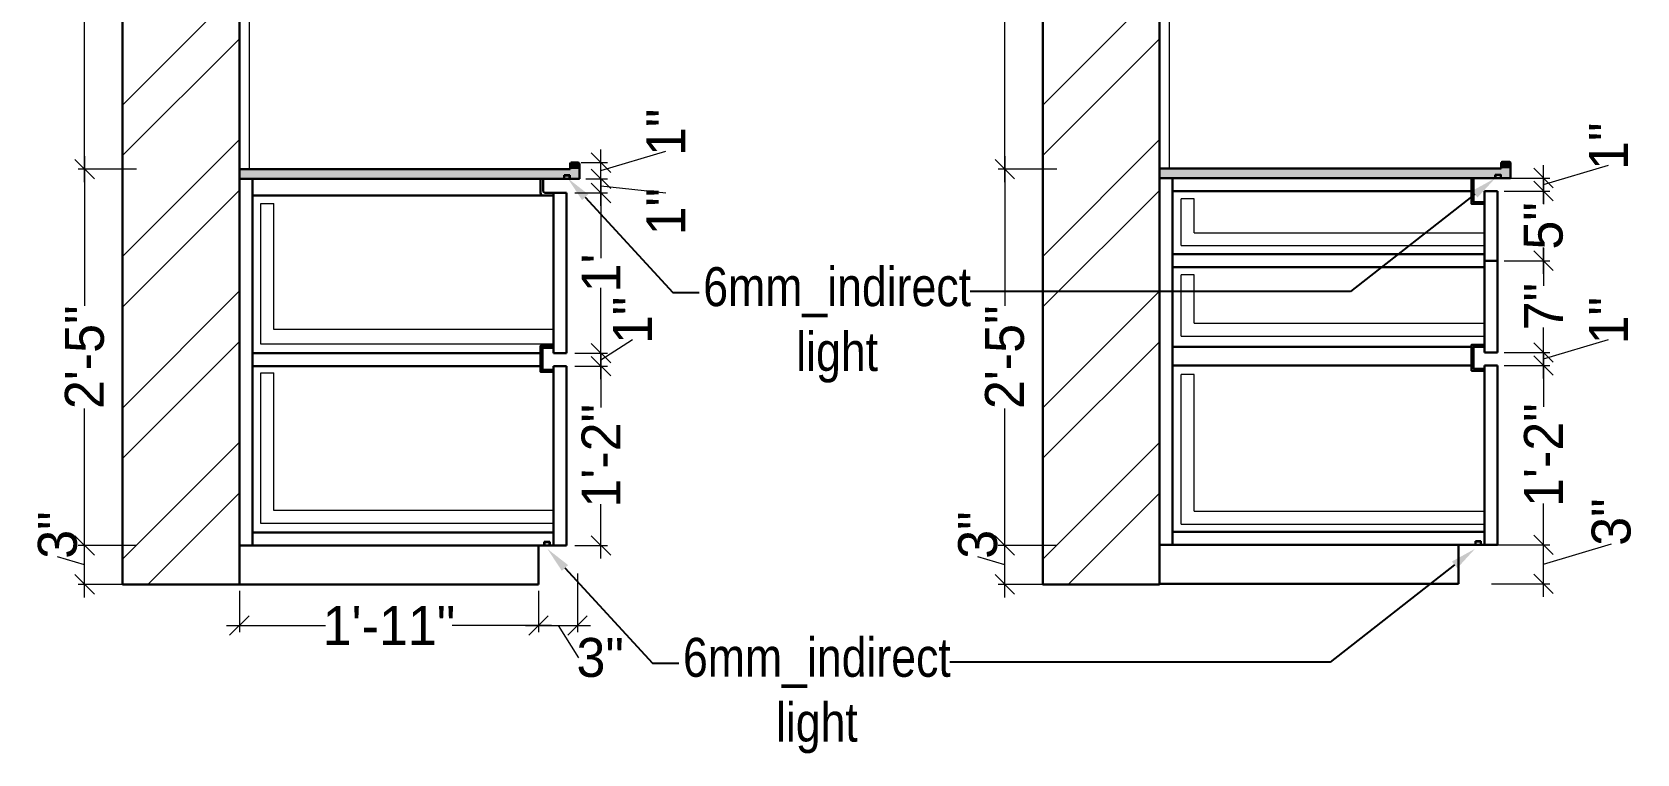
# Model space of a CAD drawing. Header units: millimetres. Extents: x 56222 to 3066687, y -650199 to -121287.
# Drawn here: x 139303.8 to 139427.4, y -185295.8 to -185240.1 of the extents above; entities that cross this region are included whole.
import ezdxf
from ezdxf import colors
from ezdxf.entities.mleader import LeaderData, LeaderLine
from ezdxf.math import Vec2, Vec3

# ---------------------------------------------------------------- set-up
doc = ezdxf.new("R2010")
doc.units = ezdxf.units.MM
doc.header["$MEASUREMENT"] = 0
doc.header["$PDMODE"] = 35
doc.linetypes.add('DASHED', pattern=[0.75, 0.5, -0.25])
doc.layers.get('Defpoints').update_dxf_attribs({"color": 220})
for name, color, linetype, lineweight in [('FURNITURE', 32, 'Continuous', 9), ('furniture dimensions', 1, 'DASHED', 0), ('hatch-wall', 8, 'Continuous', 9), ('Text', 7, 'Continuous', 15), ('wall', 7, 'Continuous', 30), ('XX~SLAB ( BEAM )~ ( DIM )', 7, 'Continuous', 9)]:
    doc.layers.add(name, color=color, linetype=linetype, lineweight=lineweight)
doc.styles.add('century g', font='GOTHIC.TTF')
doc.styles.add('style4', font='ARIALN.TTF')
doc.dimstyles.new('Archana', dxfattribs={"dimtxt": 2, "dimasz": 0.75, "dimexe": 0.5, "dimexo": 0.5, "dimgap": 0, "dimtad": 0, "dimzin": 0, "dimdsep": 46, "dimlunit": 4, "dimtxsty": 'century g', "dimblk": 'OBLIQUE', "dimcen": 0, "dimdle": 1, "dimclrd": 256, "dimclre": 256, "dimclrt": 256, "dimadec": 0, "dimazin": 0, "dimtfac": 1, "dimtofl": 0, "dimtmove": 1, "dimatfit": 3, "dimfxl": 1, "dimfxlon": 1, "dimtolj": 1, "dimtzin": 0, "dimlwd": -1, "dimlwe": -1, "dimarcsym": 0})

# ---------------------------------------------------------------- blocks, each defined once
blk = doc.blocks.new('_Oblique')
at = {"layer": 'wall', "color": 0, "lineweight": -2}
blk.add_line((-0.5, -0.5), (0.5, 0.5), dxfattribs=at)
blk = doc.blocks.new('*D637')
at = {"layer": 'Defpoints', "color": 0, "linetype": 'Continuous', "lineweight": 30, "transparency": 16777216}
for p in [(139307.84, -185279.69), (139319.76, -185279.69), (139319.76, -185282.69)]:
    blk.add_point(p, dxfattribs=at)
at = {"layer": 'furniture dimensions', "color": 5, "linetype": 'Continuous', "transparency": 16777216}
for p, q in [((139307.84, -185283.69), (139307.84, -185278.69)), ((139307.84, -185281.19), (139305.76, -185280.57)), ((139311.84, -185279.69), (139307.34, -185279.69))]:
    blk.add_line(p, q, dxfattribs=at)
at = {"layer": 'furniture dimensions', "color": 5, "linetype": 'ByBlock', "transparency": 16777216}
blk.add_line((139311.84, -185282.69), (139307.34, -185282.69), dxfattribs=at)
at = {"layer": 'furniture dimensions', "color": 5, "linetype": 'Continuous', "transparency": 16777216, "xscale": 1.5, "yscale": 1.5, "zscale": 1.5}
for p, rotation in [((139307.84, -185279.69), 90), ((139307.84, -185282.69), 270)]:
    blk.add_blockref('_Oblique', p, dxfattribs=dict(at, rotation=rotation))
at = {"layer": 'furniture dimensions', "linetype": 'Continuous', "lineweight": 0, "transparency": 16777216, "insert": (139305.76, -185278.89), "char_height": 3, "attachment_point": 5, "rotation": 90, "style": 'century g'}
blk.add_mtext('\\A1;3"', dxfattribs=at)
blk = doc.blocks.new('*D638')
at = {"layer": 'Defpoints', "color": 0, "linetype": 'Continuous', "lineweight": 30, "transparency": 16777216}
for p in [(139307.84, -185250.69), (139319.76, -185250.69), (139319.76, -185279.69)]:
    blk.add_point(p, dxfattribs=at)
at = {"layer": 'furniture dimensions', "color": 5, "linetype": 'Continuous', "transparency": 16777216}
for p, q in [((139307.84, -185249.69), (139307.84, -185261.23)), ((139311.84, -185250.69), (139307.34, -185250.69)), ((139307.84, -185280.69), (139307.84, -185269.15))]:
    blk.add_line(p, q, dxfattribs=at)
at = {"layer": 'furniture dimensions', "color": 5, "linetype": 'ByBlock', "transparency": 16777216}
blk.add_line((139311.84, -185279.69), (139307.34, -185279.69), dxfattribs=at)
at = {"layer": 'furniture dimensions', "color": 5, "linetype": 'Continuous', "transparency": 16777216, "xscale": 1.5, "yscale": 1.5, "zscale": 1.5}
for p, rotation in [((139307.84, -185250.69), 90), ((139307.84, -185279.69), 270)]:
    blk.add_blockref('_Oblique', p, dxfattribs=dict(at, rotation=rotation))
at = {"layer": 'furniture dimensions', "linetype": 'Continuous', "lineweight": 0, "transparency": 16777216, "insert": (139307.84, -185265.19), "char_height": 3, "attachment_point": 5, "rotation": 90, "style": 'century g'}
blk.add_mtext('\\A1;2\'-5"', dxfattribs=at)
blk = doc.blocks.new('*D639')
at = {"layer": 'Defpoints', "color": 0, "linetype": 'Continuous', "lineweight": 30, "transparency": 16777216}
for p in [(139319.76, -185282.69), (139342.8, -185282.69), (139342.8, -185285.86)]:
    blk.add_point(p, dxfattribs=at)
at = {"layer": 'furniture dimensions', "color": 5, "linetype": 'ByBlock', "transparency": 16777216}
blk.add_line((139319.76, -185283.19), (139319.76, -185286.36), dxfattribs=at)
at = {"layer": 'furniture dimensions', "color": 5, "linetype": 'Continuous', "transparency": 16777216}
for p, q in [((139342.8, -185283.19), (139342.8, -185286.36)), ((139318.76, -185285.86), (139326.4, -185285.86)), ((139343.8, -185285.86), (139336.16, -185285.86))]:
    blk.add_line(p, q, dxfattribs=at)
at = {"layer": 'furniture dimensions', "color": 5, "linetype": 'Continuous', "transparency": 16777216, "xscale": 1.5, "yscale": 1.5, "zscale": 1.5, "rotation": 180}
blk.add_blockref('_Oblique', (139319.76, -185285.86), dxfattribs=at)
at = {"layer": 'furniture dimensions', "color": 5, "linetype": 'Continuous', "transparency": 16777216, "xscale": 1.5, "yscale": 1.5, "zscale": 1.5}
blk.add_blockref('_Oblique', (139342.8, -185285.86), dxfattribs=at)
at = {"layer": 'furniture dimensions', "linetype": 'Continuous', "lineweight": 0, "transparency": 16777216, "insert": (139331.28, -185285.86), "char_height": 3, "attachment_point": 5, "style": 'century g'}
blk.add_mtext('\\A1;1\'-11"', dxfattribs=at)
blk = doc.blocks.new('*D640')
at = {"layer": 'Defpoints', "color": 0, "linetype": 'Continuous', "lineweight": 30, "transparency": 16777216}
for p in [(139345.8, -185279.69), (139342.8, -185282.69), (139345.8, -185285.86)]:
    blk.add_point(p, dxfattribs=at)
at = {"layer": 'furniture dimensions', "color": 5, "linetype": 'Continuous', "transparency": 16777216}
for p, q in [((139345.8, -185281.86), (139345.8, -185286.36)), ((139341.8, -185285.86), (139346.8, -185285.86)), ((139344.3, -185285.86), (139345.87, -185288.34))]:
    blk.add_line(p, q, dxfattribs=at)
at = {"layer": 'furniture dimensions', "color": 5, "linetype": 'ByBlock', "transparency": 16777216}
blk.add_line((139342.8, -185283.19), (139342.8, -185286.36), dxfattribs=at)
at = {"layer": 'furniture dimensions', "color": 5, "linetype": 'Continuous', "transparency": 16777216, "xscale": 1.5, "yscale": 1.5, "zscale": 1.5, "rotation": 180}
blk.add_blockref('_Oblique', (139342.8, -185285.86), dxfattribs=at)
at = {"layer": 'furniture dimensions', "color": 5, "linetype": 'Continuous', "transparency": 16777216, "xscale": 1.5, "yscale": 1.5, "zscale": 1.5}
blk.add_blockref('_Oblique', (139345.8, -185285.86), dxfattribs=at)
at = {"layer": 'furniture dimensions', "linetype": 'Continuous', "lineweight": 0, "transparency": 16777216, "insert": (139347.55, -185288.34), "char_height": 3, "attachment_point": 5, "style": 'century g'}
blk.add_mtext('\\A1;3"', dxfattribs=at)
blk = doc.blocks.new('*D597')
at = {"layer": 'Defpoints', "color": 0, "linetype": 'Continuous', "lineweight": 30, "transparency": 16777216}
for p in [(139345.09, -185265.88), (139347.61, -185265.88), (139345.09, -185279.69)]:
    blk.add_point(p, dxfattribs=at)
at = {"layer": 'furniture dimensions', "color": 5, "linetype": 'Continuous', "transparency": 16777216}
for p, q in [((139345.59, -185265.88), (139348.11, -185265.88)), ((139347.61, -185264.88), (139347.61, -185269.06)), ((139347.61, -185280.69), (139347.61, -185276.5))]:
    blk.add_line(p, q, dxfattribs=at)
at = {"layer": 'furniture dimensions', "color": 5, "linetype": 'ByBlock', "transparency": 16777216}
blk.add_line((139345.59, -185279.69), (139348.11, -185279.69), dxfattribs=at)
at = {"layer": 'furniture dimensions', "color": 5, "linetype": 'Continuous', "transparency": 16777216, "xscale": 1.5, "yscale": 1.5, "zscale": 1.5}
for p, rotation in [((139347.61, -185265.88), 90), ((139347.61, -185279.69), 270)]:
    blk.add_blockref('_Oblique', p, dxfattribs=dict(at, rotation=rotation))
at = {"layer": 'furniture dimensions', "linetype": 'Continuous', "lineweight": 0, "transparency": 16777216, "insert": (139347.61, -185272.78), "char_height": 3, "attachment_point": 5, "rotation": 90, "style": 'century g'}
blk.add_mtext('\\A1;1\'-2"', dxfattribs=at)
blk = doc.blocks.new('*D598')
at = {"layer": 'Defpoints', "color": 0, "linetype": 'Continuous', "lineweight": 30, "transparency": 16777216}
for p in [(139345.09, -185264.88), (139345.09, -185265.88), (139347.61, -185264.88)]:
    blk.add_point(p, dxfattribs=at)
at = {"layer": 'furniture dimensions', "color": 5, "linetype": 'Continuous', "transparency": 16777216}
for p, q in [((139347.61, -185265.38), (139350.03, -185263.81)), ((139347.61, -185266.88), (139347.61, -185263.88)), ((139345.59, -185264.88), (139348.11, -185264.88))]:
    blk.add_line(p, q, dxfattribs=at)
at = {"layer": 'furniture dimensions', "color": 5, "linetype": 'ByBlock', "transparency": 16777216}
blk.add_line((139345.59, -185265.88), (139348.11, -185265.88), dxfattribs=at)
at = {"layer": 'furniture dimensions', "color": 5, "linetype": 'Continuous', "transparency": 16777216, "xscale": 1.5, "yscale": 1.5, "zscale": 1.5}
for p, rotation in [((139347.61, -185264.88), 90), ((139347.61, -185265.88), 270)]:
    blk.add_blockref('_Oblique', p, dxfattribs=dict(at, rotation=rotation))
at = {"layer": 'furniture dimensions', "linetype": 'Continuous', "lineweight": 0, "transparency": 16777216, "insert": (139350.03, -185262.35), "char_height": 3, "attachment_point": 5, "rotation": 90, "style": 'century g'}
blk.add_mtext('\\A1;1"', dxfattribs=at)
blk = doc.blocks.new('*D599')
at = {"layer": 'Defpoints', "color": 0, "linetype": 'Continuous', "lineweight": 30, "transparency": 16777216}
for p in [(139345.09, -185252.53), (139347.61, -185252.53), (139345.09, -185264.88)]:
    blk.add_point(p, dxfattribs=at)
at = {"layer": 'furniture dimensions', "color": 5, "linetype": 'Continuous', "transparency": 16777216}
for p, q in [((139347.61, -185251.53), (139347.61, -185257.56)), ((139345.59, -185252.53), (139348.11, -185252.53)), ((139347.61, -185265.88), (139347.61, -185259.85))]:
    blk.add_line(p, q, dxfattribs=at)
at = {"layer": 'furniture dimensions', "color": 5, "linetype": 'ByBlock', "transparency": 16777216}
blk.add_line((139345.59, -185264.88), (139348.11, -185264.88), dxfattribs=at)
at = {"layer": 'furniture dimensions', "color": 5, "linetype": 'Continuous', "transparency": 16777216, "xscale": 1.5, "yscale": 1.5, "zscale": 1.5}
for p, rotation in [((139347.61, -185252.53), 90), ((139347.61, -185264.88), 270)]:
    blk.add_blockref('_Oblique', p, dxfattribs=dict(at, rotation=rotation))
at = {"layer": 'furniture dimensions', "linetype": 'Continuous', "lineweight": 0, "transparency": 16777216, "insert": (139347.61, -185258.7), "char_height": 3, "attachment_point": 5, "rotation": 90, "style": 'century g'}
blk.add_mtext("\\A1;1'", dxfattribs=at)
blk = doc.blocks.new('*D600')
at = {"layer": 'Defpoints', "color": 0, "linetype": 'Continuous', "lineweight": 30, "transparency": 16777216}
for p in [(139345.95, -185251.44), (139347.61, -185251.44), (139345.09, -185252.53)]:
    blk.add_point(p, dxfattribs=at)
at = {"layer": 'furniture dimensions', "color": 5, "linetype": 'Continuous', "transparency": 16777216}
for p, q in [((139347.61, -185253.53), (139347.61, -185250.44)), ((139346.45, -185251.44), (139348.11, -185251.44)), ((139347.61, -185251.98), (139352.61, -185252.51))]:
    blk.add_line(p, q, dxfattribs=at)
at = {"layer": 'furniture dimensions', "color": 5, "linetype": 'ByBlock', "transparency": 16777216}
blk.add_line((139345.59, -185252.53), (139348.11, -185252.53), dxfattribs=at)
at = {"layer": 'furniture dimensions', "color": 5, "linetype": 'Continuous', "transparency": 16777216, "xscale": 1.5, "yscale": 1.5, "zscale": 1.5}
for p, rotation in [((139347.61, -185251.44), 90), ((139347.61, -185252.53), 270)]:
    blk.add_blockref('_Oblique', p, dxfattribs=dict(at, rotation=rotation))
at = {"layer": 'furniture dimensions', "linetype": 'Continuous', "lineweight": 0, "transparency": 16777216, "insert": (139352.61, -185253.97), "char_height": 3, "attachment_point": 5, "rotation": 90, "style": 'century g'}
blk.add_mtext('\\A1;1"', dxfattribs=at)
blk = doc.blocks.new('*D601')
at = {"layer": 'Defpoints', "color": 0, "linetype": 'Continuous', "lineweight": 30, "transparency": 16777216}
for p in [(139345.59, -185250.19), (139347.61, -185250.19), (139345.95, -185251.44)]:
    blk.add_point(p, dxfattribs=at)
at = {"layer": 'furniture dimensions', "color": 5, "linetype": 'Continuous', "transparency": 16777216}
for p, q in [((139347.61, -185252.44), (139347.61, -185249.19)), ((139347.61, -185250.81), (139352.61, -185249.31)), ((139346.09, -185250.19), (139348.11, -185250.19))]:
    blk.add_line(p, q, dxfattribs=at)
at = {"layer": 'furniture dimensions', "color": 5, "linetype": 'ByBlock', "transparency": 16777216}
blk.add_line((139346.45, -185251.44), (139348.11, -185251.44), dxfattribs=at)
at = {"layer": 'furniture dimensions', "color": 5, "linetype": 'Continuous', "transparency": 16777216, "xscale": 1.5, "yscale": 1.5, "zscale": 1.5}
for p, rotation in [((139347.61, -185250.19), 90), ((139347.61, -185251.44), 270)]:
    blk.add_blockref('_Oblique', p, dxfattribs=dict(at, rotation=rotation))
at = {"layer": 'furniture dimensions', "linetype": 'Continuous', "lineweight": 0, "transparency": 16777216, "insert": (139352.61, -185247.86), "char_height": 3, "attachment_point": 5, "rotation": 90, "style": 'century g'}
blk.add_mtext('\\A1;1"', dxfattribs=at)
blk = doc.blocks.new('*D602')
at = {"layer": 'Defpoints', "color": 0, "linetype": 'Continuous', "lineweight": 30, "transparency": 16777216}
for p in [(139307.84, -185218.72), (139319.76, -185218.72), (139319.76, -185250.69)]:
    blk.add_point(p, dxfattribs=at)
at = {"layer": 'furniture dimensions', "color": 5, "linetype": 'Continuous', "transparency": 16777216}
for p, q in [((139307.84, -185217.72), (139307.84, -185230.75)), ((139311.84, -185218.72), (139307.34, -185218.72)), ((139307.84, -185251.69), (139307.84, -185238.66))]:
    blk.add_line(p, q, dxfattribs=at)
at = {"layer": 'furniture dimensions', "color": 5, "linetype": 'ByBlock', "transparency": 16777216}
blk.add_line((139311.84, -185250.69), (139307.34, -185250.69), dxfattribs=at)
at = {"layer": 'furniture dimensions', "color": 5, "linetype": 'Continuous', "transparency": 16777216, "xscale": 1.5, "yscale": 1.5, "zscale": 1.5}
for p, rotation in [((139307.84, -185218.72), 90), ((139307.84, -185250.69), 270)]:
    blk.add_blockref('_Oblique', p, dxfattribs=dict(at, rotation=rotation))
at = {"layer": 'furniture dimensions', "linetype": 'Continuous', "lineweight": 0, "transparency": 16777216, "insert": (139307.84, -185234.71), "char_height": 3, "attachment_point": 5, "rotation": 90, "style": 'century g'}
blk.add_mtext('\\A1;2\'-8"', dxfattribs=at)
blk = doc.blocks.new('*D587')
at = {"layer": 'Defpoints', "color": 0, "linetype": 'Continuous', "lineweight": 30, "transparency": 16777216}
for p in [(139378.71, -185279.69), (139390.63, -185279.69), (139390.63, -185282.69)]:
    blk.add_point(p, dxfattribs=at)
at = {"layer": 'furniture dimensions', "color": 5, "linetype": 'Continuous', "transparency": 16777216}
for p, q in [((139378.71, -185283.69), (139378.71, -185278.69)), ((139378.71, -185281.19), (139376.64, -185280.57)), ((139382.71, -185279.69), (139378.21, -185279.69))]:
    blk.add_line(p, q, dxfattribs=at)
at = {"layer": 'furniture dimensions', "color": 5, "linetype": 'ByBlock', "transparency": 16777216}
blk.add_line((139382.71, -185282.69), (139378.21, -185282.69), dxfattribs=at)
at = {"layer": 'furniture dimensions', "color": 5, "linetype": 'Continuous', "transparency": 16777216, "xscale": 1.5, "yscale": 1.5, "zscale": 1.5}
for p, rotation in [((139378.71, -185279.69), 90), ((139378.71, -185282.69), 270)]:
    blk.add_blockref('_Oblique', p, dxfattribs=dict(at, rotation=rotation))
at = {"layer": 'furniture dimensions', "linetype": 'Continuous', "lineweight": 0, "transparency": 16777216, "insert": (139376.64, -185278.89), "char_height": 3, "attachment_point": 5, "rotation": 90, "style": 'century g'}
blk.add_mtext('\\A1;3"', dxfattribs=at)
blk = doc.blocks.new('*D588')
at = {"layer": 'Defpoints', "color": 0, "linetype": 'Continuous', "lineweight": 30, "transparency": 16777216}
for p in [(139378.71, -185250.69), (139390.63, -185250.69), (139390.63, -185279.69)]:
    blk.add_point(p, dxfattribs=at)
at = {"layer": 'furniture dimensions', "color": 5, "linetype": 'Continuous', "transparency": 16777216}
for p, q in [((139378.71, -185249.69), (139378.71, -185261.23)), ((139382.71, -185250.69), (139378.21, -185250.69)), ((139378.71, -185280.69), (139378.71, -185269.15))]:
    blk.add_line(p, q, dxfattribs=at)
at = {"layer": 'furniture dimensions', "color": 5, "linetype": 'ByBlock', "transparency": 16777216}
blk.add_line((139382.71, -185279.69), (139378.21, -185279.69), dxfattribs=at)
at = {"layer": 'furniture dimensions', "color": 5, "linetype": 'Continuous', "transparency": 16777216, "xscale": 1.5, "yscale": 1.5, "zscale": 1.5}
for p, rotation in [((139378.71, -185250.69), 90), ((139378.71, -185279.69), 270)]:
    blk.add_blockref('_Oblique', p, dxfattribs=dict(at, rotation=rotation))
at = {"layer": 'furniture dimensions', "linetype": 'Continuous', "lineweight": 0, "transparency": 16777216, "insert": (139378.71, -185265.19), "char_height": 3, "attachment_point": 5, "rotation": 90, "style": 'century g'}
blk.add_mtext('\\A1;2\'-5"', dxfattribs=at)
blk = doc.blocks.new('*D589')
at = {"layer": 'Defpoints', "color": 0, "linetype": 'Continuous', "lineweight": 30, "transparency": 16777216}
for p in [(139378.71, -185218.72), (139390.63, -185218.72), (139390.63, -185250.69)]:
    blk.add_point(p, dxfattribs=at)
at = {"layer": 'furniture dimensions', "color": 5, "linetype": 'Continuous', "transparency": 16777216}
for p, q in [((139378.71, -185217.72), (139378.71, -185230.75)), ((139382.71, -185218.72), (139378.21, -185218.72)), ((139378.71, -185251.69), (139378.71, -185238.66))]:
    blk.add_line(p, q, dxfattribs=at)
at = {"layer": 'furniture dimensions', "color": 5, "linetype": 'ByBlock', "transparency": 16777216}
blk.add_line((139382.71, -185250.69), (139378.21, -185250.69), dxfattribs=at)
at = {"layer": 'furniture dimensions', "color": 5, "linetype": 'Continuous', "transparency": 16777216, "xscale": 1.5, "yscale": 1.5, "zscale": 1.5}
for p, rotation in [((139378.71, -185218.72), 90), ((139378.71, -185250.69), 270)]:
    blk.add_blockref('_Oblique', p, dxfattribs=dict(at, rotation=rotation))
at = {"layer": 'furniture dimensions', "linetype": 'Continuous', "lineweight": 0, "transparency": 16777216, "insert": (139378.71, -185234.71), "char_height": 3, "attachment_point": 5, "rotation": 90, "style": 'century g'}
blk.add_mtext('\\A1;2\'-8"', dxfattribs=at)
blk = doc.blocks.new('*D594')
at = {"layer": 'Defpoints', "color": 0, "linetype": 'Continuous', "lineweight": 30, "transparency": 16777216}
for p in [(139413.67, -185279.64), (139420.2, -185279.64), (139413.67, -185282.64)]:
    blk.add_point(p, dxfattribs=at)
at = {"layer": 'furniture dimensions', "color": 5, "linetype": 'Continuous', "transparency": 16777216}
for p, q in [((139416.2, -185279.64), (139420.7, -185279.64)), ((139420.2, -185283.64), (139420.2, -185278.64)), ((139420.2, -185281.14), (139425.43, -185279.57))]:
    blk.add_line(p, q, dxfattribs=at)
at = {"layer": 'furniture dimensions', "color": 5, "linetype": 'ByBlock', "transparency": 16777216}
blk.add_line((139416.2, -185282.64), (139420.7, -185282.64), dxfattribs=at)
at = {"layer": 'furniture dimensions', "color": 5, "linetype": 'Continuous', "transparency": 16777216, "xscale": 1.5, "yscale": 1.5, "zscale": 1.5}
for p, rotation in [((139420.2, -185279.64), 90), ((139420.2, -185282.64), 270)]:
    blk.add_blockref('_Oblique', p, dxfattribs=dict(at, rotation=rotation))
at = {"layer": 'furniture dimensions', "linetype": 'Continuous', "lineweight": 0, "transparency": 16777216, "insert": (139425.43, -185277.89), "char_height": 3, "attachment_point": 5, "rotation": 90, "style": 'century g'}
blk.add_mtext('\\A1;3"', dxfattribs=at)
blk = doc.blocks.new('*D595')
at = {"layer": 'Defpoints', "color": 0, "linetype": 'Continuous', "lineweight": 30, "transparency": 16777216}
for p in [(139416.67, -185265.82), (139420.2, -185265.82), (139416.67, -185279.64)]:
    blk.add_point(p, dxfattribs=at)
at = {"layer": 'furniture dimensions', "color": 5, "linetype": 'Continuous', "transparency": 16777216}
for p, q in [((139420.2, -185264.82), (139420.2, -185269.01)), ((139417.17, -185265.82), (139420.7, -185265.82)), ((139420.2, -185280.64), (139420.2, -185276.45))]:
    blk.add_line(p, q, dxfattribs=at)
at = {"layer": 'furniture dimensions', "color": 5, "linetype": 'ByBlock', "transparency": 16777216}
blk.add_line((139417.17, -185279.64), (139420.7, -185279.64), dxfattribs=at)
at = {"layer": 'furniture dimensions', "color": 5, "linetype": 'Continuous', "transparency": 16777216, "xscale": 1.5, "yscale": 1.5, "zscale": 1.5}
for p, rotation in [((139420.2, -185265.82), 90), ((139420.2, -185279.64), 270)]:
    blk.add_blockref('_Oblique', p, dxfattribs=dict(at, rotation=rotation))
at = {"layer": 'furniture dimensions', "linetype": 'Continuous', "lineweight": 0, "transparency": 16777216, "insert": (139420.2, -185272.73), "char_height": 3, "attachment_point": 5, "rotation": 90, "style": 'century g'}
blk.add_mtext('\\A1;1\'-2"', dxfattribs=at)
blk = doc.blocks.new('*D596')
at = {"layer": 'Defpoints', "color": 0, "linetype": 'Continuous', "lineweight": 30, "transparency": 16777216}
for p in [(139416.67, -185264.82), (139420.2, -185264.82), (139416.67, -185265.82)]:
    blk.add_point(p, dxfattribs=at)
at = {"layer": 'furniture dimensions', "color": 5, "linetype": 'Continuous', "transparency": 16777216}
for p, q in [((139417.17, -185264.82), (139420.7, -185264.82)), ((139420.2, -185266.82), (139420.2, -185263.82)), ((139420.2, -185265.32), (139425.2, -185263.82))]:
    blk.add_line(p, q, dxfattribs=at)
at = {"layer": 'furniture dimensions', "color": 5, "linetype": 'ByBlock', "transparency": 16777216}
blk.add_line((139417.17, -185265.82), (139420.7, -185265.82), dxfattribs=at)
at = {"layer": 'furniture dimensions', "color": 5, "linetype": 'Continuous', "transparency": 16777216, "xscale": 1.5, "yscale": 1.5, "zscale": 1.5}
for p, rotation in [((139420.2, -185264.82), 90), ((139420.2, -185265.82), 270)]:
    blk.add_blockref('_Oblique', p, dxfattribs=dict(at, rotation=rotation))
at = {"layer": 'furniture dimensions', "linetype": 'Continuous', "lineweight": 0, "transparency": 16777216, "insert": (139425.2, -185262.37), "char_height": 3, "attachment_point": 5, "rotation": 90, "style": 'century g'}
blk.add_mtext('\\A1;1"', dxfattribs=at)
blk = doc.blocks.new('*D564')
at = {"layer": 'Defpoints', "color": 0, "linetype": 'Continuous', "lineweight": 30, "transparency": 16777216}
for p in [(139416.67, -185257.75), (139420.2, -185257.75), (139416.67, -185264.82)]:
    blk.add_point(p, dxfattribs=at)
at = {"layer": 'furniture dimensions', "color": 5, "linetype": 'Continuous', "transparency": 16777216}
for p, q in [((139420.2, -185256.75), (139420.2, -185259.68)), ((139417.17, -185257.75), (139420.7, -185257.75)), ((139420.2, -185265.82), (139420.2, -185262.89))]:
    blk.add_line(p, q, dxfattribs=at)
at = {"layer": 'furniture dimensions', "color": 5, "linetype": 'ByBlock', "transparency": 16777216}
blk.add_line((139417.17, -185264.82), (139420.7, -185264.82), dxfattribs=at)
at = {"layer": 'furniture dimensions', "color": 5, "linetype": 'Continuous', "transparency": 16777216, "xscale": 1.5, "yscale": 1.5, "zscale": 1.5}
for p, rotation in [((139420.2, -185257.75), 90), ((139420.2, -185264.82), 270)]:
    blk.add_blockref('_Oblique', p, dxfattribs=dict(at, rotation=rotation))
at = {"layer": 'furniture dimensions', "linetype": 'Continuous', "lineweight": 0, "transparency": 16777216, "insert": (139420.2, -185261.29), "char_height": 3, "attachment_point": 5, "rotation": 90, "style": 'century g'}
blk.add_mtext('\\A1;7"', dxfattribs=at)
blk = doc.blocks.new('*D565')
at = {"layer": 'Defpoints', "color": 0, "linetype": 'Continuous', "lineweight": 30, "transparency": 16777216}
for p in [(139416.67, -185252.38), (139420.2, -185252.38), (139416.67, -185257.75)]:
    blk.add_point(p, dxfattribs=at)
at = {"layer": 'furniture dimensions', "color": 5, "linetype": 'Continuous', "transparency": 16777216}
for p, q in [((139417.17, -185252.38), (139420.7, -185252.38)), ((139420.2, -185251.38), (139420.2, -185253.4)), ((139420.2, -185258.75), (139420.2, -185256.74))]:
    blk.add_line(p, q, dxfattribs=at)
at = {"layer": 'furniture dimensions', "color": 5, "linetype": 'ByBlock', "transparency": 16777216}
blk.add_line((139417.17, -185257.75), (139420.7, -185257.75), dxfattribs=at)
at = {"layer": 'furniture dimensions', "color": 5, "linetype": 'Continuous', "transparency": 16777216, "xscale": 1.5, "yscale": 1.5, "zscale": 1.5}
for p, rotation in [((139420.2, -185252.38), 90), ((139420.2, -185257.75), 270)]:
    blk.add_blockref('_Oblique', p, dxfattribs=dict(at, rotation=rotation))
at = {"layer": 'furniture dimensions', "linetype": 'Continuous', "lineweight": 0, "transparency": 16777216, "insert": (139420.2, -185255.07), "char_height": 3, "attachment_point": 5, "rotation": 90, "style": 'century g'}
blk.add_mtext('\\A1;5"', dxfattribs=at)
blk = doc.blocks.new('*D566')
at = {"layer": 'Defpoints', "color": 0, "linetype": 'Continuous', "lineweight": 30, "transparency": 16777216}
for p in [(139416.67, -185251.38), (139416.67, -185252.38), (139420.2, -185251.38)]:
    blk.add_point(p, dxfattribs=at)
at = {"layer": 'furniture dimensions', "color": 5, "linetype": 'Continuous', "transparency": 16777216}
for p, q in [((139420.2, -185253.38), (139420.2, -185250.38)), ((139420.2, -185251.88), (139425.2, -185250.38)), ((139417.17, -185251.38), (139420.7, -185251.38))]:
    blk.add_line(p, q, dxfattribs=at)
at = {"layer": 'furniture dimensions', "color": 5, "linetype": 'ByBlock', "transparency": 16777216}
blk.add_line((139417.17, -185252.38), (139420.7, -185252.38), dxfattribs=at)
at = {"layer": 'furniture dimensions', "color": 5, "linetype": 'Continuous', "transparency": 16777216, "xscale": 1.5, "yscale": 1.5, "zscale": 1.5}
for p, rotation in [((139420.2, -185251.38), 90), ((139420.2, -185252.38), 270)]:
    blk.add_blockref('_Oblique', p, dxfattribs=dict(at, rotation=rotation))
at = {"layer": 'furniture dimensions', "linetype": 'Continuous', "lineweight": 0, "transparency": 16777216, "insert": (139425.2, -185248.93), "char_height": 3, "attachment_point": 5, "rotation": 90, "style": 'century g'}
blk.add_mtext('\\A1;1"', dxfattribs=at)

msp = doc.modelspace()

# ---------------------------------------------------------------- hatches: boundary and pattern name
at = {"layer": 'furniture dimensions', "true_color": 0x939598}
h = msp.add_hatch(color=252, dxfattribs=at)
h.dxf.hatch_style = 1
h.paths.add_polyline_path([(139343.76, -185250.69), (139319.76, -185250.69), (139319.76, -185251.44), (139343.76, -185251.44)])
h.paths.add_polyline_path([(139345.95, -185251.44), (139345.95, -185250.69), (139343.76, -185250.69), (139343.76, -185251.44)])
at = {"layer": 'furniture dimensions', "lineweight": 30, "true_color": 0x939598}
h = msp.add_hatch(color=252, dxfattribs=at)
h.dxf.hatch_style = 1
h.paths.add_polyline_path([(139345.95, -185250.29, 0.416383), (139345.85, -185250.19), (139345.33, -185250.19, 0.413345), (139345.23, -185250.29), (139345.23, -185250.69), (139345.95, -185250.69)])
at = {"layer": 'furniture dimensions', "true_color": 0x939598}
h = msp.add_hatch(color=252, dxfattribs=at)
h.dxf.hatch_style = 1
h.paths.add_polyline_path([(139390.63, -185251.38), (139390.63, -185250.64), (139417.67, -185250.64), (139417.67, -185251.38)])
at = {"layer": 'furniture dimensions', "lineweight": 30, "true_color": 0x939598}
h = msp.add_hatch(color=252, dxfattribs=at)
h.dxf.hatch_style = 1
h.paths.add_polyline_path([(139417.67, -185250.23, 0.416383), (139417.57, -185250.13), (139417.05, -185250.13, 0.413345), (139416.95, -185250.23), (139416.95, -185250.64), (139417.67, -185250.64)])
at = {"layer": 'hatch-wall'}
h = msp.add_hatch(dxfattribs=at)
h.set_pattern_fill('ANSI32', color=256, scale=22)
h.set_pattern_definition([(45, (11081.0224, -202099.812), (-5.83363094, 5.83363094), []), (45, (11084.9115, -202099.812), (-5.83363094, 5.83363094), [])])
h.paths.add_polyline_path([(139319.73, -185238.69), (139310.73, -185238.69), (139310.76, -185282.69), (139319.76, -185282.69)])
h = msp.add_hatch(dxfattribs=at)
h.set_pattern_fill('ANSI32', color=256, scale=22)
h.set_pattern_definition([(45, (11151.898, -202099.812), (-5.83363094, 5.83363094), []), (45, (11155.787, -202099.812), (-5.83363094, 5.83363094), [])])
h.paths.add_polyline_path([(139390.61, -185238.69), (139381.61, -185238.69), (139381.63, -185282.69), (139390.63, -185282.69)])

# ---------------------------------------------------------------- linework, layer by layer
at = {"layer": 'FURNITURE', "lineweight": 30}
for p, q in [((139319.76, -185250.69, 0.13), (139345.23, -185250.69, 0.13)), ((139319.76, -185250.69, 0.13), (139319.76, -185282.69, 0.13)), ((139344.77, -185251.17, 0.13), (139345.2, -185251.17, 0.13)), ((139344.77, -185251.17, 0.13), (139344.77, -185251.44, 0.13)), ((139345.2, -185251.17, 0.13), (139345.2, -185251.44, 0.13)), ((139390.63, -185250.38, 0.13), (139390.63, -185282.64, 0.13)), ((139416.95, -185250.64, 0.13), (139390.63, -185250.64, 0.13)), ((139416.49, -185251.12, 0.13), (139416.92, -185251.12, 0.13)), ((139416.49, -185251.12, 0.13), (139416.49, -185251.38, 0.13)), ((139416.92, -185251.12, 0.13), (139416.92, -185251.38, 0.13)), ((139417.67, -185250.38, 0.13), (139417.67, -185251.38, 0.13)), ((139319.76, -185251.44, 0.13), (139345.95, -185251.44, 0.13)), ((139320.76, -185279.69, 0.13), (139320.76, -185251.44, 0.13)), ((139417.67, -185251.38, 0.13), (139390.63, -185251.38, 0.13)), ((139391.63, -185279.64, 0.13), (139391.63, -185251.38, 0.13)), ((139391.63, -185252.38, 0.13), (139414.67, -185252.38, 0.13)), ((139415.67, -185252.38, 0.13), (139415.67, -185264.82, 0.13)), ((139416.67, -185252.38, 0.13), (139415.67, -185252.38, 0.13)), ((139416.67, -185252.38, 0.13), (139416.67, -185264.82, 0.13)), ((139320.76, -185252.73, 0.13), (139343.95, -185252.73, 0.13)), ((139343.95, -185252.53, 0.13), (139344.95, -185252.53, 0.13)), ((139343.95, -185252.69, 0.13), (139343.95, -185264.88, 0.13)), ((139344.95, -185252.53, 0.13), (139344.95, -185264.88, 0.13)), ((139415.67, -185257.25, 0.13), (139391.63, -185257.25, 0.13)), ((139415.67, -185258.25, 0.13), (139391.63, -185258.25, 0.13)), ((139416.67, -185257.75, 0.13), (139415.67, -185257.75, 0.13)), ((139415.67, -185259.19, 0.13), (139415.67, -185257.75, 0.13)), ((139342.95, -185264.81, 0.13), (139342.95, -185265.81, 0.13)), ((139414.67, -185264.38, 0.13), (139391.63, -185264.38, 0.13)), ((139415.67, -185264.82, 0.13), (139416.67, -185264.82, 0.13)), ((139342.95, -185264.88, 0.13), (139320.76, -185264.88, 0.13)), ((139342.95, -185265.88, 0.13), (139320.76, -185265.88, 0.13)), ((139344.95, -185264.88, 0.13), (139343.95, -185264.88, 0.13)), ((139343.95, -185265.88, 0.13), (139343.95, -185279.69, 0.13)), ((139343.95, -185266.94, 0.13), (139343.95, -185265.88, 0.13)), ((139344.95, -185265.88, 0.13), (139343.95, -185265.88, 0.13)), ((139344.95, -185265.88, 0.13), (139344.95, -185279.69, 0.13)), ((139414.67, -185265.82, 0.13), (139391.63, -185265.82, 0.13)), ((139415.67, -185265.82, 0.13), (139415.67, -185279.64, 0.13)), ((139415.67, -185265.82, 0.13), (139416.67, -185265.82, 0.13)), ((139416.67, -185265.82, 0.13), (139416.67, -185279.64, 0.13)), ((139343.95, -185278.69, 0.13), (139320.76, -185278.69, 0.13)), ((139343.23, -185279.42, 0.13), (139343.67, -185279.42, 0.13)), ((139343.23, -185279.42, 0.13), (139343.23, -185279.69, 0.13)), ((139343.67, -185279.42, 0.13), (139343.67, -185279.69, 0.13)), ((139416.67, -185279.64, 0.13), (139390.63, -185279.64, 0.13)), ((139415.67, -185278.64, 0.13), (139391.63, -185278.64, 0.13)), ((139413.67, -185279.64, 0.13), (139413.67, -185282.64, 0.13)), ((139413.67, -185279.64, 0.13), (139416.67, -185279.64, 0.13)), ((139414.96, -185279.37, 0.13), (139415.39, -185279.37, 0.13)), ((139414.96, -185279.37, 0.13), (139414.96, -185279.64, 0.13)), ((139415.39, -185279.37, 0.13), (139415.39, -185279.64, 0.13)), ((139319.76, -185279.69, 0.13), (139344.95, -185279.69, 0.13)), ((139342.8, -185279.69, 0.13), (139342.8, -185282.69, 0.13)), ((139342.8, -185282.69, 0.13), (139319.76, -185282.69, 0.13)), ((139413.67, -185282.64, 0.13), (139390.63, -185282.64, 0.13))]:
    msp.add_line(p, q, dxfattribs=at)
at = {"layer": 'FURNITURE', "lineweight": 30, "ltscale": 0.4}
for p, q in [((139345.33, -185250.19, 0.13), (139345.85, -185250.19, 0.13)), ((139417.05, -185250.13, 0.13), (139417.58, -185250.13, 0.13))]:
    msp.add_line(p, q, dxfattribs=at)
at = {"layer": 'FURNITURE'}
for p, q in [((139321.4, -185253.34, 0.13), (139322.4, -185253.34, 0.13)), ((139321.4, -185264.17, 0.13), (139321.4, -185253.34, 0.13)), ((139322.4, -185263.05, 0.13), (139322.4, -185253.34, 0.13)), ((139392.3, -185256.59, 0.13), (139392.3, -185252.99, 0.13)), ((139393.3, -185252.99, 0.13), (139392.3, -185252.99, 0.13)), ((139393.3, -185255.59, 0.13), (139393.3, -185252.99, 0.13)), ((139393.3, -185255.59, 0.13), (139415.67, -185255.59, 0.13)), ((139392.3, -185256.59, 0.13), (139415.67, -185256.59, 0.13)), ((139392.3, -185263.57, 0.13), (139392.3, -185258.83, 0.13)), ((139393.3, -185258.83, 0.13), (139392.3, -185258.83, 0.13)), ((139393.3, -185262.57, 0.13), (139393.3, -185258.83, 0.13)), ((139343.95, -185263.05, 0.13), (139322.4, -185263.05, 0.13)), ((139392.3, -185263.57, 0.13), (139415.67, -185263.57, 0.13)), ((139393.3, -185262.57, 0.13), (139415.67, -185262.57, 0.13)), ((139343.95, -185264.17, 0.13), (139321.4, -185264.17, 0.13)), ((139321.4, -185266.4, 0.13), (139322.4, -185266.4, 0.13)), ((139321.4, -185277.99, 0.13), (139321.4, -185266.4, 0.13)), ((139322.4, -185276.99, 0.13), (139322.4, -185266.4, 0.13)), ((139392.3, -185278.05, 0.13), (139392.3, -185266.53, 0.13)), ((139393.3, -185266.53, 0.13), (139392.3, -185266.53, 0.13)), ((139393.3, -185266.53, 0.13), (139392.3, -185266.53, 0.13)), ((139393.3, -185266.53, 0.13), (139392.3, -185266.53, 0.13)), ((139393.3, -185277.05, 0.13), (139393.3, -185266.53, 0.13)), ((139343.95, -185276.99, 0.13), (139322.4, -185276.99, 0.13)), ((139393.3, -185277.05, 0.13), (139415.67, -185277.05, 0.13)), ((139343.95, -185277.99, 0.13), (139321.4, -185277.99, 0.13)), ((139392.3, -185278.05, 0.13), (139415.67, -185278.05, 0.13))]:
    msp.add_line(p, q, dxfattribs=at)
at = {"layer": 'FURNITURE', "lineweight": 30, "ltscale": 0.4, "elevation": 0.13}
for points in [[(139345.23, -185250.69), (139345.23, -185250.29, -0.414214), (139345.33, -185250.19), (139345.85, -185250.19, -0.414214), (139345.95, -185250.29), (139345.95, -185251.44), (139344, -185251.44)], [(139416.95, -185250.64), (139416.95, -185250.23, -0.414214), (139417.05, -185250.13), (139417.57, -185250.13, -0.414214), (139417.67, -185250.23), (139417.67, -185251.38), (139415.73, -185251.38)]]:
    msp.add_lwpolyline(points, format="xyb", dxfattribs=at)
at = {"layer": 'FURNITURE', "color": 3, "lineweight": 30, "elevation": 0.13}
for points in [[(139344.78, -185251.19), (139345.18, -185251.19), (139345.18, -185251.44), (139344.78, -185251.44)], [(139416.5, -185251.13), (139416.91, -185251.13), (139416.91, -185251.38), (139416.5, -185251.38)], [(139343.25, -185279.44), (139343.65, -185279.44), (139343.65, -185279.69), (139343.25, -185279.69)], [(139414.97, -185279.39), (139415.38, -185279.39), (139415.38, -185279.64), (139414.97, -185279.64)]]:
    msp.add_lwpolyline(points, close=True, dxfattribs=at)
at = {"layer": 'FURNITURE', "lineweight": 30, "ltscale": 0.4, "elevation": 0.13}
msp.add_lwpolyline([(139343.95, -185252.53), (139343.35, -185252.53, -0.414214), (139343.15, -185252.33), (139343.15, -185251.44), (139342.95, -185251.44), (139342.95, -185252.53, 0.414214), (139343.15, -185252.73), (139343.95, -185252.73)], format="xyb", close=True, dxfattribs=at)
at = {"layer": 'FURNITURE', "lineweight": 30, "elevation": 0.13}
for points in [[(139415.67, -185253.23), (139415.67, -185253.38), (139414.67, -185253.38), (139414.67, -185251.38), (139414.82, -185251.38), (139414.82, -185251.53)], [(139415.67, -185253.23), (139414.82, -185253.23), (139414.82, -185251.53), (139414.82, -185251.53)], [(139343.95, -185266.16), (139343.95, -185266.31), (139342.95, -185266.31), (139342.95, -185264.31), (139343.95, -185264.31), (139343.95, -185264.46)], [(139343.95, -185266.16), (139343.1, -185266.16), (139343.1, -185264.46), (139343.95, -185264.46)], [(139415.67, -185266.08), (139415.67, -185266.23), (139414.67, -185266.23), (139414.67, -185264.23), (139415.67, -185264.23), (139415.67, -185264.38)], [(139415.67, -185266.08), (139414.82, -185266.08), (139414.82, -185264.38), (139415.67, -185264.38)]]:
    msp.add_lwpolyline(points, dxfattribs=at)
at = {"layer": 'XX~SLAB ( BEAM )~ ( DIM )', "color": 242, "lineweight": 15, "true_color": 0xcd2027}
for p, q in [((139319.76, -185218.72, 0.13), (139319.76, -185250.69, 0.13)), ((139320.51, -185218.72, 0.13), (139320.51, -185250.69, 0.13)), ((139390.63, -185218.72, 0.13), (139390.63, -185250.69, 0.13)), ((139391.38, -185218.72, 0.13), (139391.38, -185250.69, 0.13))]:
    msp.add_line(p, q, dxfattribs=at)
at = {"layer": 'XX~SLAB ( BEAM )~ ( DIM )', "lineweight": 30, "elevation": 0.13}
for points in [[(139319.76, -185282.69), (139310.76, -185282.69), (139310.76, -185171.69), (139319.76, -185171.69)], [(139390.63, -185282.69), (139381.63, -185282.69), (139381.63, -185171.69), (139390.63, -185171.69)]]:
    msp.add_lwpolyline(points, close=True, dxfattribs=at)

# ---------------------------------------------------------------- dimensions: what is measured, and where the dimension line sits
at = {"layer": 'furniture dimensions', "color": 5, "linetype": 'Continuous', "lineweight": 0}
for base, p1, p2, picture, middle in [((139307.84, -185218.72, 0.13), (139319.76, -185250.69, 0.13), (139319.76, -185218.72, 0.13), '*D602', (139307.84, -185234.71, 0.13)), ((139378.71, -185218.72, 0.13), (139390.63, -185250.69, 0.13), (139390.63, -185218.72, 0.13), '*D589', (139378.71, -185234.71, 0.13)), ((139347.61, -185250.19, 0.13), (139345.95, -185251.44, 0.13), (139345.59, -185250.19, 0.13), '*D601', (139352.61, -185249.31, 0.13)), ((139420.2, -185251.38, 0.13), (139416.67, -185252.38, 0.13), (139416.67, -185251.38, 0.13), '*D566', (139425.2, -185250.38, 0.13)), ((139307.84, -185250.69, 0.13), (139319.76, -185279.69, 0.13), (139319.76, -185250.69, 0.13), '*D638', (139307.84, -185265.19, 0.13)), ((139378.71, -185250.69, 0.13), (139390.63, -185279.69, 0.13), (139390.63, -185250.69, 0.13), '*D588', (139378.71, -185265.19, 0.13)), ((139347.61, -185252.53, 0.13), (139345.09, -185264.88, 0.13), (139345.09, -185252.53, 0.13), '*D599', (139347.61, -185258.7, 0.13)), ((139420.2, -185252.38, 0.13), (139416.67, -185257.75, 0.13), (139416.67, -185252.38, 0.13), '*D565', (139420.2, -185255.07, 0.13)), ((139420.2, -185257.75, 0.13), (139416.67, -185264.82, 0.13), (139416.67, -185257.75, 0.13), '*D564', (139420.2, -185261.29, 0.13)), ((139420.2, -185264.82, 0.13), (139416.67, -185265.82, 0.13), (139416.67, -185264.82, 0.13), '*D596', (139425.2, -185263.82, 0.13)), ((139420.2, -185265.82, 0.13), (139416.67, -185279.64, 0.13), (139416.67, -185265.82, 0.13), '*D595', (139420.2, -185272.73, 0.13)), ((139347.61, -185265.88, 0.13), (139345.09, -185279.69, 0.13), (139345.09, -185265.88, 0.13), '*D597', (139347.61, -185272.78, 0.13)), ((139420.2, -185279.64, 0.13), (139413.67, -185282.64, 0.13), (139413.67, -185279.64, 0.13), '*D594', (139425.43, -185279.57, 0.13)), ((139307.84, -185279.69, 0.13), (139319.76, -185282.69, 0.13), (139319.76, -185279.69, 0.13), '*D637', (139305.76, -185280.57, 0.13)), ((139378.71, -185279.69, 0.13), (139390.63, -185282.69, 0.13), (139390.63, -185279.69, 0.13), '*D587', (139376.64, -185280.57, 0.13))]:
    dim = msp.add_linear_dim(base=base, p1=p1, p2=p2, angle=90, dimstyle='Archana', override={"dimtxt": 3, "dimasz": 1.5, "dimdec": 0, "dimclrd": 5, "dimclre": 5, "dimfxl": 4}, dxfattribs=at)
    dim.commit()
    dim.dimension.update_dxf_attribs({"geometry": picture, "text_midpoint": middle})
for base, p1, p2, picture, middle in [((139347.61, -185251.44, 0.13), (139345.09, -185252.53, 0.13), (139345.95, -185251.44, 0.13), '*D600', (139352.61, -185252.51, 0.13)), ((139347.61, -185264.88, 0.13), (139345.09, -185265.88, 0.13), (139345.09, -185264.88, 0.13), '*D598', (139350.03, -185263.81, 0.13))]:
    dim = msp.add_linear_dim(base=base, p1=p1, p2=p2, angle=90, dimstyle='Archana', override={"dimtxt": 3, "dimasz": 1.5, "dimdec": 0, "dimclrd": 5, "dimclre": 5, "dimfxl": 4}, dxfattribs=at)
    dim.commit()
    dim.dimension.update_dxf_attribs({"geometry": picture, "text_midpoint": middle, "dimtype": 160})
dim = msp.add_linear_dim(base=(139345.8, -185285.86, 0.13), p1=(139342.8, -185282.69, 0.13), p2=(139345.8, -185279.69, 0.13), dimstyle='Archana', override={"dimtxt": 3, "dimasz": 1.5, "dimdec": 0, "dimclrd": 5, "dimclre": 5, "dimfxl": 4}, dxfattribs=at)
dim.commit()
dim.dimension.update_dxf_attribs({"geometry": '*D640', "text_midpoint": (139345.87, -185288.34, 0.13), "dimtype": 160})
dim = msp.add_linear_dim(base=(139342.8, -185285.86, 0.13), p1=(139319.76, -185282.69, 0.13), p2=(139342.8, -185282.69, 0.13), dimstyle='Archana', override={"dimtxt": 3, "dimasz": 1.5, "dimdec": 0, "dimclrd": 5, "dimclre": 5, "dimfxl": 4}, dxfattribs=at)
dim.commit()
dim.dimension.update_dxf_attribs({"geometry": '*D639', "text_midpoint": (139331.28, -185285.86, 0.13)})

# ---------------------------------------------------------------- leaders
at = {"layer": 'Text', "color": 1, "lineweight": 0, "ltscale": 20}
ml = msp.add_multileader_mtext('Standard', dxfattribs=at)
ml.set_content('6mm_indirect \\Plight', color=1, style='style4')
ml.set_leader_properties()
ml.build(insert=Vec2(0, 0))
ml.multileader.update_dxf_attribs({"dogleg_length": 2.02, "arrow_head_size": 2})
ctx = ml.context
ctx.base_point, ctx.char_height, ctx.arrow_head_size, ctx.landing_gap_size, ctx.plane_origin = Vec3(139355.16, -185260.19, 0.13), 3, 2, 0.4, Vec3(139296.59, -185257.72, 0.13)
ctx.text_align_type = 1
notes = []
notes.append((ctx, [(0, (1, 1, 0), (139353.14, -185260.19, 0.13), (1, 0), 2.02, [(0, [(139345.04, -185251.39, 0.13)], 0, [])])]))
ctx.mtext.insert, ctx.mtext.alignment = Vec3(139365.8, -185258.25, 0.13), 2
ml = msp.add_multileader_mtext('Standard', dxfattribs=at)
ml.set_content('', color=1, style='style4')
ml.set_leader_properties()
ml.build(insert=Vec2(0, 0))
ml.multileader.update_dxf_attribs({"dogleg_length": 2.02, "arrow_head_size": 2})
ctx = ml.context
ctx.base_point, ctx.char_height, ctx.arrow_head_size, ctx.landing_gap_size, ctx.plane_origin = Vec3(139375.25, -185260.13, 0.13), 3, 2, 0.4, Vec3(139423.13, -185251.39, 0.13)
notes.append((ctx, [(0, (1, 1, 0), (139405.34, -185260.13, 0.13), (-1, 0), 29.29, [(0, [(139416.49, -185251.39, 0.13)], 0, [])])]))
ctx.mtext.insert = Vec3(139375.65, -185258.63, 0.13)
ml = msp.add_multileader_mtext('Standard', dxfattribs=at)
ml.set_content('6mm_indirect \\Plight', color=1, style='style4')
ml.set_leader_properties()
ml.build(insert=Vec2(0, 0))
ml.multileader.update_dxf_attribs({"dogleg_length": 2.02, "arrow_head_size": 2})
ctx = ml.context
ctx.base_point, ctx.char_height, ctx.arrow_head_size, ctx.landing_gap_size, ctx.plane_origin = Vec3(139353.6, -185288.75, 0.13), 3, 2, 0.4, Vec3(139295.03, -185286.28, 0.13)
ctx.text_align_type = 1
notes.append((ctx, [(0, (1, 1, 0), (139351.58, -185288.75, 0.13), (1, 0), 2.02, [(0, [(139343.48, -185279.95, 0.13)], 0, [])])]))
ctx.mtext.insert, ctx.mtext.alignment = Vec3(139364.24, -185286.81, 0.13), 2
ml = msp.add_multileader_mtext('Standard', dxfattribs=at)
ml.set_content('', color=1, style='style4')
ml.set_leader_properties()
ml.build(insert=Vec2(0, 0))
ml.multileader.update_dxf_attribs({"dogleg_length": 2.02, "arrow_head_size": 2})
ctx = ml.context
ctx.base_point, ctx.char_height, ctx.arrow_head_size, ctx.landing_gap_size, ctx.plane_origin = Vec3(139373.68, -185288.69, 0.13), 3, 2, 0.4, Vec3(139421.56, -185279.95, 0.13)
notes.append((ctx, [(0, (1, 1, 0), (139403.78, -185288.69, 0.13), (-1, 0), 29.29, [(0, [(139414.93, -185279.95, 0.13)], 0, [])])]))
ctx.mtext.insert = Vec3(139374.08, -185287.19, 0.13)
for ctx, leaders in notes:
    for number, flags, end, landing, length, lines in leaders:
        leader = LeaderData()
        leader.index, (leader.has_last_leader_line, leader.has_dogleg_vector, leader.attachment_direction) = number, flags
        leader.last_leader_point, leader.dogleg_vector, leader.dogleg_length = Vec3(end), Vec3(landing), length
        for number, points, colour, breaks in lines:
            line = LeaderLine()
            line.index, line.vertices, line.color, line.breaks = number, Vec3.list(points), colors.encode_raw_color(colour), breaks
            leader.lines.append(line)
        ctx.leaders.append(leader)

doc.saveas('drawing.dxf')
